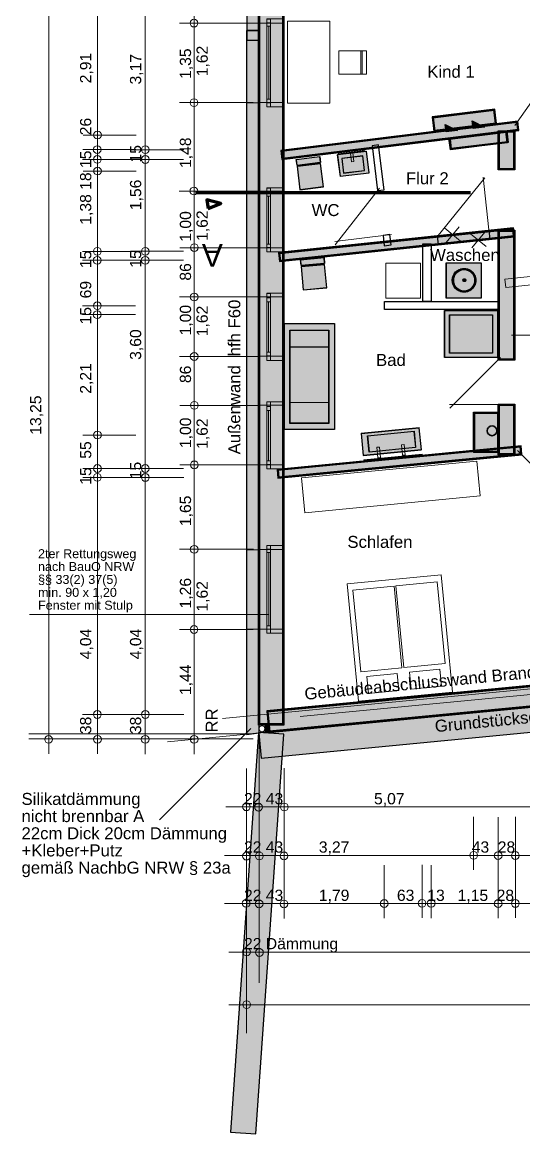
# Model space of a CAD drawing. Header units: millimetres. Extents: x 929 to 41671, y -1551 to 29737.
# Drawn here: x 929 to 9437, y -84 to 18776 of the extents above; entities that cross this region are included whole.
import ezdxf

# ---------------------------------------------------------------- set-up
doc = ezdxf.new("R2010")
doc.units = ezdxf.units.MM
doc.header["$LTSCALE"] = 50
doc.linetypes.add('PDF_564-4_176-4_70-6_176-4', pattern=[987.8, 564.4, -176.4, 70.6, -176.4])
for name, color, linetype in [('00_Wand_Bestand', 7, 'Continuous'), ('01_Daemmung_neu', 9, 'Continuous'), ('02_Grundstuecksgrenze', 8, 'Continuous'), ('03_Sanitaer', 5, 'Continuous'), ('05_Linien_stark', 7, 'Continuous'), ('06_Linien_fein', 3, 'Continuous'), ('07_Bemassung', 6, 'Continuous'), ('08_Schnittlinie', 1, 'Continuous'), ('10_Text', 7, 'Continuous')]:
    doc.layers.add(name, color=color, linetype=linetype)
doc.styles.add('PLAN', font='arial.ttf')

msp = doc.modelspace()

# ---------------------------------------------------------------- hatches: boundary and pattern name
at = {"layer": '00_Wand_Bestand'}
for points in [[(4939, 20012), (5369, 20012), (5369, 6851), (4939, 6851)], [(7883, 17170), (7914, 16919), (8976, 17050), (8945, 17301)], [(5315, 16602), (5335, 16445), (9355, 16939), (9336, 17096)], [(8121, 16915), (8105, 17043), (8314, 16939)], [(8121, 16915), (8105, 17043), (8314, 16939)], [(8578, 16972), (8562, 17100), (8771, 16996)], [(8578, 16972), (8562, 17100), (8771, 16996)], [(9150, 16927), (9174, 16733), (8192, 16612), (8168, 16807)], [(9003, 16931), (9284, 16931), (9284, 16270), (9003, 16270)], [(5277, 14866), (5292, 14717), (9281, 15136), (9265, 15285)], [(9003, 15248), (9284, 15248), (9284, 13042), (9003, 13042)], [(8244, 14397), (8226, 14397), (8226, 14408), (8227, 14419), (8229, 14430), (8231, 14441), (8234, 14452), (8237, 14462), (8241, 14472), (8245, 14482), (8250, 14492), (8255, 14501), (8261, 14510), (8267, 14518), (8274, 14527), (8281, 14534), (8288, 14542), (8296, 14549), (8304, 14556), (8313, 14562), (8322, 14568), (8331, 14573), (8341, 14578), (8351, 14582), (8361, 14586), (8371, 14589), (8382, 14592), (8392, 14594), (8403, 14596), (8415, 14596), (8426, 14597), (8437, 14596), (8448, 14596), (8459, 14594), (8470, 14592), (8481, 14589), (8491, 14586), (8501, 14582), (8511, 14578), (8521, 14573), (8530, 14568), (8539, 14562), (8547, 14556), (8556, 14549), (8564, 14542), (8571, 14534), (8578, 14527), (8585, 14518), (8591, 14510), (8597, 14501), (8602, 14492), (8607, 14482), (8611, 14472), (8615, 14462), (8618, 14452), (8621, 14441), (8623, 14430), (8625, 14419), (8626, 14408), (8626, 14397), (8626, 14385), (8625, 14374), (8623, 14363), (8621, 14352), (8618, 14342), (8615, 14332), (8611, 14321), (8607, 14312), (8602, 14302), (8597, 14293), (8591, 14284), (8585, 14275), (8578, 14267), (8571, 14259), (8564, 14252), (8556, 14245), (8547, 14238), (8539, 14232), (8530, 14226), (8521, 14221), (8511, 14216), (8501, 14211), (8491, 14208), (8481, 14204), (8470, 14202), (8459, 14200), (8448, 14198), (8437, 14197), (8426, 14197), (8415, 14197), (8403, 14198), (8392, 14200), (8382, 14202), (8371, 14204), (8361, 14208), (8351, 14211), (8341, 14216), (8331, 14221), (8322, 14226), (8313, 14232), (8304, 14238), (8296, 14245), (8288, 14252), (8281, 14259), (8274, 14267), (8267, 14275), (8261, 14284), (8255, 14293), (8250, 14302), (8245, 14312), (8241, 14321), (8237, 14332), (8234, 14342), (8231, 14352), (8229, 14363), (8227, 14374), (8226, 14385), (8226, 14397), (8244, 14397), (8244, 14386), (8245, 14376), (8246, 14365), (8248, 14355), (8251, 14345), (8254, 14335), (8258, 14326), (8262, 14317), (8267, 14308), (8272, 14299), (8278, 14291), (8284, 14283), (8290, 14275), (8297, 14268), (8304, 14261), (8312, 14255), (8320, 14249), (8328, 14243), (8337, 14238), (8346, 14233), (8355, 14229), (8364, 14225), (8374, 14222), (8384, 14219), (8394, 14217), (8405, 14216), (8415, 14215), (8426, 14214), (8437, 14215), (8447, 14216), (8458, 14217), (8468, 14219), (8478, 14222), (8487, 14225), (8497, 14229), (8506, 14233), (8515, 14238), (8524, 14243), (8532, 14249), (8540, 14255), (8548, 14261), (8555, 14268), (8562, 14275), (8568, 14283), (8574, 14291), (8580, 14299), (8585, 14308), (8590, 14317), (8594, 14326), (8598, 14335), (8601, 14345), (8603, 14355), (8606, 14365), (8607, 14376), (8608, 14386), (8608, 14397), (8608, 14408), (8607, 14418), (8606, 14428), (8603, 14439), (8601, 14449), (8598, 14458), (8594, 14468), (8590, 14477), (8585, 14486), (8580, 14494), (8574, 14503), (8568, 14511), (8562, 14518), (8555, 14526), (8548, 14533), (8540, 14539), (8532, 14545), (8524, 14551), (8515, 14556), (8506, 14561), (8497, 14565), (8487, 14568), (8478, 14572), (8468, 14574), (8458, 14576), (8447, 14578), (8437, 14579), (8426, 14579), (8415, 14579), (8405, 14578), (8394, 14576), (8384, 14574), (8374, 14572), (8364, 14568), (8355, 14565), (8346, 14561), (8337, 14556), (8328, 14551), (8320, 14545), (8312, 14539), (8304, 14533), (8297, 14526), (8290, 14518), (8284, 14511), (8278, 14503), (8272, 14494), (8267, 14486), (8262, 14477), (8258, 14468), (8254, 14458), (8251, 14449), (8248, 14439), (8246, 14428), (8245, 14418), (8244, 14408)], [(8226, 14402), (8227, 14413), (8228, 14424), (8230, 14435), (8232, 14445), (8235, 14456), (8238, 14466), (8242, 14476), (8246, 14485), (8251, 14494), (8257, 14503), (8263, 14512), (8269, 14521), (8275, 14529), (8283, 14536), (8290, 14544), (8298, 14550), (8306, 14557), (8315, 14563), (8323, 14569), (8333, 14574), (8342, 14578), (8352, 14583), (8362, 14586), (8372, 14589), (8382, 14592), (8393, 14594), (8404, 14596), (8415, 14596), (8426, 14597), (8437, 14596), (8448, 14596), (8459, 14594), (8470, 14592), (8481, 14589), (8491, 14586), (8501, 14582), (8511, 14578), (8521, 14573), (8530, 14568), (8539, 14562), (8547, 14556), (8556, 14549), (8564, 14542), (8571, 14534), (8578, 14527), (8585, 14518), (8591, 14510), (8597, 14501), (8602, 14492), (8607, 14482), (8611, 14472), (8615, 14462), (8618, 14452), (8621, 14441), (8623, 14430), (8625, 14419), (8626, 14408), (8626, 14397), (8626, 14385), (8625, 14374), (8623, 14363), (8621, 14352), (8618, 14342), (8615, 14332), (8611, 14321), (8607, 14312), (8602, 14302), (8597, 14293), (8591, 14284), (8585, 14275), (8578, 14267), (8571, 14259), (8564, 14252), (8556, 14245), (8547, 14238), (8539, 14232), (8530, 14226), (8521, 14221), (8511, 14216), (8501, 14211), (8491, 14208), (8481, 14204), (8470, 14202), (8459, 14200), (8448, 14198), (8437, 14197), (8426, 14197), (8415, 14197), (8403, 14198), (8392, 14200), (8382, 14202), (8371, 14204), (8361, 14208), (8351, 14211), (8341, 14216), (8331, 14221), (8322, 14226), (8313, 14232), (8304, 14238), (8296, 14245), (8288, 14252), (8281, 14259), (8274, 14267), (8267, 14275), (8261, 14284), (8255, 14293), (8250, 14302), (8245, 14312), (8241, 14321), (8237, 14332), (8234, 14342), (8231, 14352), (8229, 14363), (8227, 14374), (8226, 14385), (8226, 14397), (8226, 14399)], [(8233, 14390), (8237, 14390), (8237, 14379), (8239, 14368), (8241, 14357), (8243, 14346), (8247, 14336), (8250, 14326), (8255, 14316), (8259, 14307), (8265, 14297), (8271, 14289), (8277, 14280), (8284, 14272), (8291, 14264), (8298, 14257), (8306, 14250), (8315, 14244), (8323, 14238), (8332, 14232), (8342, 14227), (8351, 14223), (8361, 14219), (8371, 14215), (8382, 14213), (8393, 14210), (8404, 14209), (8415, 14208), (8426, 14207), (8437, 14208), (8448, 14209), (8459, 14210), (8469, 14212), (8480, 14215), (8490, 14218), (8500, 14222), (8509, 14227), (8518, 14232), (8527, 14237), (8536, 14243), (8544, 14249), (8552, 14256), (8560, 14263), (8567, 14270), (8574, 14278), (8580, 14287), (8586, 14295), (8591, 14304), (8596, 14314), (8600, 14323), (8604, 14333), (8608, 14343), (8610, 14353), (8612, 14364), (8614, 14375), (8615, 14386), (8615, 14397), (8615, 14408), (8614, 14419), (8612, 14430), (8610, 14440), (8608, 14451), (8604, 14461), (8600, 14470), (8596, 14480), (8591, 14489), (8586, 14498), (8580, 14507), (8574, 14515), (8567, 14523), (8560, 14531), (8552, 14538), (8544, 14545), (8536, 14551), (8527, 14557), (8518, 14562), (8509, 14567), (8500, 14571), (8490, 14575), (8480, 14578), (8469, 14581), (8459, 14583), (8448, 14585), (8437, 14586), (8426, 14586), (8415, 14586), (8404, 14585), (8393, 14583), (8382, 14581), (8371, 14578), (8361, 14575), (8351, 14571), (8342, 14566), (8332, 14561), (8323, 14556), (8315, 14550), (8306, 14543), (8298, 14537), (8291, 14529), (8284, 14522), (8277, 14513), (8271, 14505), (8265, 14496), (8259, 14487), (8255, 14477), (8250, 14468), (8247, 14458), (8243, 14447), (8241, 14437), (8239, 14426), (8237, 14415), (8237, 14404), (8233, 14404), (8234, 14415), (8235, 14426), (8237, 14436), (8240, 14447), (8243, 14457), (8246, 14467), (8250, 14476), (8255, 14486), (8260, 14495), (8265, 14504), (8271, 14512), (8278, 14520), (8285, 14528), (8292, 14536), (8299, 14543), (8307, 14549), (8316, 14555), (8324, 14561), (8333, 14566), (8343, 14571), (8352, 14575), (8362, 14579), (8372, 14582), (8383, 14585), (8393, 14587), (8404, 14589), (8415, 14589), (8426, 14590), (8437, 14589), (8448, 14589), (8458, 14587), (8469, 14585), (8479, 14582), (8489, 14579), (8499, 14576), (8508, 14571), (8517, 14567), (8526, 14562), (8535, 14556), (8543, 14550), (8551, 14544), (8559, 14537), (8566, 14530), (8573, 14522), (8579, 14514), (8585, 14506), (8591, 14497), (8596, 14488), (8601, 14479), (8605, 14470), (8608, 14460), (8612, 14450), (8614, 14440), (8616, 14429), (8618, 14419), (8619, 14408), (8619, 14397), (8619, 14386), (8618, 14375), (8616, 14364), (8614, 14354), (8612, 14344), (8608, 14334), (8605, 14324), (8601, 14315), (8596, 14305), (8591, 14296), (8585, 14288), (8579, 14280), (8573, 14272), (8566, 14264), (8559, 14257), (8551, 14250), (8543, 14243), (8535, 14237), (8526, 14232), (8517, 14227), (8508, 14222), (8499, 14218), (8489, 14214), (8479, 14211), (8469, 14209), (8458, 14207), (8448, 14205), (8437, 14204), (8426, 14204), (8415, 14204), (8404, 14205), (8393, 14207), (8383, 14209), (8372, 14211), (8362, 14215), (8352, 14218), (8343, 14223), (8333, 14227), (8324, 14233), (8316, 14238), (8307, 14244), (8299, 14251), (8292, 14258), (8285, 14265), (8278, 14273), (8271, 14281), (8265, 14290), (8260, 14299), (8255, 14308), (8250, 14317), (8246, 14327), (8243, 14337), (8240, 14347), (8237, 14357), (8235, 14368), (8234, 14379)], [(8244, 14392), (8244, 14394), (8244, 14397), (8244, 14408), (8245, 14418), (8246, 14428), (8248, 14439), (8251, 14449), (8254, 14458), (8258, 14468), (8262, 14477), (8267, 14486), (8272, 14494), (8278, 14503), (8284, 14511), (8290, 14518), (8297, 14526), (8304, 14533), (8312, 14539), (8320, 14545), (8328, 14551), (8337, 14556), (8346, 14561), (8355, 14565), (8364, 14568), (8374, 14572), (8384, 14574), (8394, 14576), (8405, 14578), (8415, 14579), (8426, 14579), (8437, 14579), (8447, 14578), (8458, 14576), (8468, 14574), (8478, 14572), (8487, 14568), (8497, 14565), (8506, 14561), (8515, 14556), (8524, 14551), (8532, 14545), (8540, 14539), (8548, 14533), (8555, 14526), (8562, 14518), (8568, 14511), (8574, 14503), (8580, 14494), (8585, 14486), (8590, 14477), (8594, 14468), (8598, 14458), (8601, 14449), (8603, 14439), (8606, 14428), (8607, 14418), (8608, 14408), (8608, 14397), (8608, 14386), (8607, 14376), (8606, 14365), (8603, 14355), (8601, 14345), (8598, 14335), (8594, 14326), (8590, 14317), (8585, 14308), (8580, 14299), (8574, 14291), (8568, 14283), (8562, 14275), (8555, 14268), (8548, 14261), (8540, 14255), (8532, 14249), (8524, 14243), (8515, 14238), (8506, 14233), (8497, 14229), (8487, 14225), (8478, 14222), (8468, 14219), (8458, 14217), (8447, 14216), (8437, 14215), (8426, 14214), (8415, 14215), (8404, 14216), (8394, 14217), (8383, 14219), (8373, 14222), (8363, 14226), (8354, 14229), (8344, 14234), (8335, 14239), (8326, 14244), (8318, 14250), (8310, 14256), (8302, 14263), (8295, 14270), (8288, 14278), (8282, 14285), (8276, 14294), (8270, 14302), (8265, 14311), (8260, 14320), (8256, 14330), (8253, 14340), (8250, 14350), (8247, 14360), (8245, 14371), (8244, 14381)], [(9003, 12294), (9284, 12294), (9284, 11435), (9003, 11435)], [(8584, 12160), (9016, 12160), (9016, 11476), (8584, 11476)], [(9407, 11437), (9392, 11588), (5253, 11189), (5267, 11039)], [(5076, 7091), (5111, 6727), (15848, 7760), (15813, 8125)], [(5058, 6879), (5112, 6879), (5112, 6730), (5058, 6730)]]:
    msp.add_hatch(color=7, dxfattribs=at).paths.add_polyline_path(points)
at = {"layer": '01_Daemmung_neu'}
for points in [[(4949, 18469), (4949, 20129), (4740, 20105), (4740, 18469)], [(4735, 18633), (4735, 6693), (4949, 6716), (4949, 18633)]]:
    msp.add_hatch(color=7, dxfattribs=at).paths.add_polyline_path(points)
at = {"layer": '02_Grundstuecksgrenze'}
for points in [[(14033, 7592), (4944, 6716), (4985, 6289), (14074, 7164)], [(4938, 6726), (4464, -54), (4893, -84), (5367, 6696)]]:
    msp.add_hatch(color=7, dxfattribs=at).paths.add_polyline_path(points)
at = {"layer": '03_Sanitaer', "transparency": 33554569}
for points in [[(5578, 16447), (5975, 16495), (5988, 16395), (5591, 16347)], [(6813, 16222), (6769, 16584), (6278, 16524), (6322, 16162)], [(6813, 16222), (6769, 16584), (6278, 16524), (6322, 16162)], [(6738, 16259), (6707, 16510), (6350, 16466), (6381, 16215)], [(6738, 16259), (6707, 16510), (6350, 16466), (6381, 16215)], [(5641, 15934), (6038, 15983), (5989, 16380), (5592, 16331)], [(5650, 14747), (6049, 14782), (6058, 14681), (5659, 14646)], [(5695, 14233), (6094, 14268), (6059, 14666), (5660, 14631)], [(8178, 13812), (8909, 13812), (8909, 13162), (8178, 13162)], [(6721, 11426), (6685, 11799), (7658, 11893), (7694, 11520)], [(6814, 11483), (6788, 11760), (7576, 11835), (7603, 11559)]]:
    msp.add_hatch(color=7, dxfattribs=at).paths.add_polyline_path(points)
at = {"layer": '03_Sanitaer', "transparency": 33554559}
for points in [[(8120, 14691), (8715, 14691), (8715, 14091), (8120, 14091)], [(8094, 13887), (8994, 13887), (8994, 13087), (8094, 13087)], [(5375, 13662), (6228, 13662), (6228, 11864), (5375, 11864)], [(5470, 13551), (6128, 13551), (6128, 11970), (5470, 11970)]]:
    msp.add_hatch(color=7, dxfattribs=at).paths.add_polyline_path(points)
at = {"layer": '03_Sanitaer', "transparency": 33554572}
msp.add_hatch(color=7, dxfattribs=at).paths.add_polyline_path([(5470, 13268), (6128, 13268), (6128, 11971), (5470, 11971)])
at = {"layer": '07_Bemassung'}
for points in [[(8429, 14423), (8433, 14422), (8437, 14421), (8440, 14420), (8443, 14418), (8446, 14416), (8448, 14413), (8450, 14410), (8452, 14406), (8453, 14402), (8453, 14399), (8453, 14395), (8452, 14391), (8450, 14388), (8448, 14384), (8446, 14382), (8443, 14379), (8440, 14377), (8437, 14376), (8433, 14375), (8429, 14375), (8425, 14375), (8421, 14376), (8418, 14377), (8415, 14379), (8412, 14382), (8410, 14384), (8408, 14388), (8406, 14391), (8405, 14395), (8405, 14399), (8405, 14402), (8406, 14406), (8408, 14410), (8410, 14413), (8412, 14416), (8415, 14418), (8418, 14420), (8421, 14421), (8425, 14422)], [(8405, 14403), (8406, 14407), (8408, 14410), (8410, 14413), (8412, 14416), (8415, 14418), (8418, 14420), (8422, 14421), (8425, 14422), (8429, 14423), (8433, 14422), (8437, 14421), (8440, 14420), (8443, 14418), (8446, 14416), (8448, 14413), (8450, 14410), (8452, 14406), (8453, 14402), (8453, 14399), (8453, 14395), (8452, 14391), (8450, 14388), (8448, 14384), (8446, 14382), (8443, 14379), (8440, 14377), (8437, 14376), (8433, 14375), (8429, 14375), (8424, 14375), (8419, 14377), (8415, 14379), (8413, 14389), (8430, 14392), (8432, 14393), (8433, 14394), (8434, 14395), (8435, 14397), (8435, 14399), (8435, 14400), (8435, 14402), (8434, 14403), (8432, 14404), (8431, 14405), (8429, 14405), (8429, 14405), (8427, 14405), (8426, 14404), (8411, 14395)]]:
    msp.add_hatch(color=7, dxfattribs=at).paths.add_polyline_path(points)

# ---------------------------------------------------------------- linework, layer by layer
at = {"layer": '00_Wand_Bestand'}
for points in [[(4939, 20012), (5369, 20012), (5369, 6851), (4939, 6851)], [(7883, 17170), (7914, 16919), (8976, 17050), (8945, 17301)], [(5315, 16602), (5335, 16445), (9355, 16939), (9336, 17096)], [(8121, 16915), (8105, 17043), (8314, 16939)], [(8121, 16915), (8105, 17043), (8314, 16939)], [(8578, 16972), (8562, 17100), (8771, 16996)], [(8578, 16972), (8562, 17100), (8771, 16996)], [(9150, 16927), (9174, 16733), (8192, 16612), (8168, 16807)], [(9003, 16931), (9284, 16931), (9284, 16270), (9003, 16270)], [(5277, 14866), (5292, 14717), (9281, 15136), (9265, 15285)], [(9003, 15248), (9284, 15248), (9284, 13042), (9003, 13042)], [(8244, 14397), (8226, 14397), (8226, 14408), (8227, 14419), (8229, 14430), (8231, 14441), (8234, 14452), (8237, 14462), (8241, 14472), (8245, 14482), (8250, 14492), (8255, 14501), (8261, 14510), (8267, 14518), (8274, 14527), (8281, 14534), (8288, 14542), (8296, 14549), (8304, 14556), (8313, 14562), (8322, 14568), (8331, 14573), (8341, 14578), (8351, 14582), (8361, 14586), (8371, 14589), (8382, 14592), (8392, 14594), (8403, 14596), (8415, 14596), (8426, 14597), (8437, 14596), (8448, 14596), (8459, 14594), (8470, 14592), (8481, 14589), (8491, 14586), (8501, 14582), (8511, 14578), (8521, 14573), (8530, 14568), (8539, 14562), (8547, 14556), (8556, 14549), (8564, 14542), (8571, 14534), (8578, 14527), (8585, 14518), (8591, 14510), (8597, 14501), (8602, 14492), (8607, 14482), (8611, 14472), (8615, 14462), (8618, 14452), (8621, 14441), (8623, 14430), (8625, 14419), (8626, 14408), (8626, 14397), (8626, 14385), (8625, 14374), (8623, 14363), (8621, 14352), (8618, 14342), (8615, 14332), (8611, 14321), (8607, 14312), (8602, 14302), (8597, 14293), (8591, 14284), (8585, 14275), (8578, 14267), (8571, 14259), (8564, 14252), (8556, 14245), (8547, 14238), (8539, 14232), (8530, 14226), (8521, 14221), (8511, 14216), (8501, 14211), (8491, 14208), (8481, 14204), (8470, 14202), (8459, 14200), (8448, 14198), (8437, 14197), (8426, 14197), (8415, 14197), (8403, 14198), (8392, 14200), (8382, 14202), (8371, 14204), (8361, 14208), (8351, 14211), (8341, 14216), (8331, 14221), (8322, 14226), (8313, 14232), (8304, 14238), (8296, 14245), (8288, 14252), (8281, 14259), (8274, 14267), (8267, 14275), (8261, 14284), (8255, 14293), (8250, 14302), (8245, 14312), (8241, 14321), (8237, 14332), (8234, 14342), (8231, 14352), (8229, 14363), (8227, 14374), (8226, 14385), (8226, 14397), (8244, 14397), (8244, 14386), (8245, 14376), (8246, 14365), (8248, 14355), (8251, 14345), (8254, 14335), (8258, 14326), (8262, 14317), (8267, 14308), (8272, 14299), (8278, 14291), (8284, 14283), (8290, 14275), (8297, 14268), (8304, 14261), (8312, 14255), (8320, 14249), (8328, 14243), (8337, 14238), (8346, 14233), (8355, 14229), (8364, 14225), (8374, 14222), (8384, 14219), (8394, 14217), (8405, 14216), (8415, 14215), (8426, 14214), (8437, 14215), (8447, 14216), (8458, 14217), (8468, 14219), (8478, 14222), (8487, 14225), (8497, 14229), (8506, 14233), (8515, 14238), (8524, 14243), (8532, 14249), (8540, 14255), (8548, 14261), (8555, 14268), (8562, 14275), (8568, 14283), (8574, 14291), (8580, 14299), (8585, 14308), (8590, 14317), (8594, 14326), (8598, 14335), (8601, 14345), (8603, 14355), (8606, 14365), (8607, 14376), (8608, 14386), (8608, 14397), (8608, 14408), (8607, 14418), (8606, 14428), (8603, 14439), (8601, 14449), (8598, 14458), (8594, 14468), (8590, 14477), (8585, 14486), (8580, 14494), (8574, 14503), (8568, 14511), (8562, 14518), (8555, 14526), (8548, 14533), (8540, 14539), (8532, 14545), (8524, 14551), (8515, 14556), (8506, 14561), (8497, 14565), (8487, 14568), (8478, 14572), (8468, 14574), (8458, 14576), (8447, 14578), (8437, 14579), (8426, 14579), (8415, 14579), (8405, 14578), (8394, 14576), (8384, 14574), (8374, 14572), (8364, 14568), (8355, 14565), (8346, 14561), (8337, 14556), (8328, 14551), (8320, 14545), (8312, 14539), (8304, 14533), (8297, 14526), (8290, 14518), (8284, 14511), (8278, 14503), (8272, 14494), (8267, 14486), (8262, 14477), (8258, 14468), (8254, 14458), (8251, 14449), (8248, 14439), (8246, 14428), (8245, 14418), (8244, 14408)], [(9003, 12294), (9284, 12294), (9284, 11435), (9003, 11435)], [(8584, 12160), (9016, 12160), (9016, 11476), (8584, 11476)], [(9407, 11437), (9392, 11588), (5253, 11189), (5267, 11039)], [(5076, 7091), (5111, 6727), (15848, 7760), (15813, 8125)], [(5058, 6879), (5112, 6879), (5112, 6730), (5058, 6730)]]:
    msp.add_lwpolyline(points, close=True, dxfattribs=at)
for centre, radius in [((8423, 14397), 200), ((8427, 14397), 191), ((8424, 14397), 182)]:
    msp.add_circle(centre, radius, dxfattribs=at)
at = {"layer": '01_Daemmung_neu'}
for points in [[(4949, 18469), (4949, 20129), (4740, 20105), (4740, 18469)], [(4735, 18633), (4735, 6693), (4949, 6716), (4949, 18633)]]:
    msp.add_lwpolyline(points, close=True, dxfattribs=at)
at = {"layer": '02_Grundstuecksgrenze'}
for points in [[(14033, 7592), (4944, 6716), (4985, 6289), (14074, 7164)], [(4938, 6726), (4464, -54), (4893, -84), (5367, 6696)]]:
    msp.add_lwpolyline(points, close=True, dxfattribs=at)
at = {"layer": '03_Sanitaer'}
for points in [[(5578, 16447), (5975, 16495), (5988, 16395), (5591, 16347)], [(6813, 16222), (6769, 16584), (6278, 16524), (6322, 16162)], [(6813, 16222), (6769, 16584), (6278, 16524), (6322, 16162)], [(6738, 16259), (6707, 16510), (6350, 16466), (6381, 16215)], [(6738, 16259), (6707, 16510), (6350, 16466), (6381, 16215)], [(5641, 15934), (6038, 15983), (5989, 16380), (5592, 16331)], [(5650, 14747), (6049, 14782), (6058, 14681), (5659, 14646)], [(5695, 14233), (6094, 14268), (6059, 14666), (5660, 14631)], [(8120, 14691), (8715, 14691), (8715, 14091), (8120, 14091)], [(8094, 13887), (8994, 13887), (8994, 13087), (8094, 13087)], [(8178, 13812), (8909, 13812), (8909, 13162), (8178, 13162)], [(5375, 13662), (6228, 13662), (6228, 11864), (5375, 11864)], [(5470, 13551), (6128, 13551), (6128, 11970), (5470, 11970)], [(5470, 13268), (6128, 13268), (6128, 11971), (5470, 11971)], [(6721, 11426), (6685, 11799), (7658, 11893), (7694, 11520)], [(6814, 11483), (6788, 11760), (7576, 11835), (7603, 11559)]]:
    msp.add_lwpolyline(points, close=True, dxfattribs=at)
at = {"layer": '05_Linien_stark', "lineweight": 15}
for p, q in [((3595, 18761), (4849, 18761)), ((3595, 17411), (4849, 17411)), ((1962, 16861), (2861, 16861)), ((1957, 16614), (2856, 16614)), ((2771, 16613), (3671, 16613)), ((1953, 16448), (2852, 16448)), ((2767, 16448), (3667, 16448)), ((1963, 16249), (2862, 16249)), ((3593, 15911), (4847, 15911)), ((3602, 14948), (4857, 14948)), ((1953, 14737), (2852, 14737)), ((1954, 14888), (2853, 14888)), ((2766, 14737), (3666, 14737)), ((2767, 14889), (3667, 14889)), ((1953, 13965), (2853, 13965)), ((3597, 14115), (4852, 14115)), ((1952, 13814), (2852, 13814)), ((9229, 13467), (11861, 13467)), ((3597, 13105), (4851, 13105)), ((3600, 12275), (4854, 12275)), ((1955, 11772), (2855, 11772)), ((1955, 11204), (2855, 11204)), ((2766, 11203), (3666, 11203)), ((3600, 11265), (4854, 11265)), ((1958, 11053), (2858, 11053)), ((1958, 11053), (2858, 11053)), ((2770, 11052), (3669, 11052)), ((3597, 9833), (4852, 9833)), ((1052, 8729), (5107, 8729)), ((3595, 8472), (4849, 8472)), ((4324, 6961), (16272, 8111)), ((5643, 6994), (16118, 8002)), ((3396, 6566), (16303, 7809)), ((1953, 7030), (2853, 7030)), ((2768, 7031), (3668, 7031)), ((3258, 5240), (4809, 6791)), ((1042, 6703), (4844, 6703)), ((4733, 5215), (4733, 6114)), ((4733, 5215), (4733, 6114)), ((5370, 5219), (5370, 6118)), ((5370, 5219), (5370, 6118)), ((5371, 4382), (5371, 5282)), ((8585, 4394), (8585, 5293)), ((8585, 4394), (8585, 5293)), ((9002, 4390), (9002, 5289)), ((9002, 4390), (9002, 5289)), ((9294, 4392), (9294, 5291)), ((9294, 4392), (9294, 5291)), ((5370, 3567), (5370, 4467)), ((7070, 3576), (7070, 4475)), ((7712, 3581), (7712, 4481)), ((7865, 3576), (7865, 4475)), ((9003, 3576), (9003, 4476)), ((9003, 3576), (9003, 4476)), ((9294, 3578), (9294, 4477)), ((9294, 3578), (9294, 4477))]:
    msp.add_line(p, q, dxfattribs=at)
at = {"layer": '05_Linien_stark', "lineweight": 18}
for points in [[(4945, 18474), (4945, 20124), (4744, 20101), (4744, 18474)], [(4740, 18760), (4945, 18760), (4945, 17410), (4740, 17410)], [(4740, 18628), (4740, 6698), (4944, 6720), (4944, 18628)], [(5583, 16443), (5971, 16491), (5983, 16399), (5594, 16351)], [(6769, 16588), (6274, 16527), (6320, 16158), (6815, 16219)], [(6769, 16588), (6274, 16527), (6320, 16158), (6815, 16219)], [(6708, 16505), (6348, 16461), (6377, 16218), (6738, 16262)], [(6708, 16505), (6348, 16461), (6377, 16218), (6738, 16262)], [(5645, 15939), (6033, 15987), (5986, 16375), (5597, 16328)], [(4740, 15908), (4945, 15908), (4945, 14946), (4740, 14946)], [(4740, 15908), (4945, 15908), (4945, 14946), (4740, 14946)], [(5655, 14743), (6045, 14777), (6053, 14685), (5663, 14651)], [(5699, 14238), (6089, 14272), (6055, 14661), (5665, 14627)], [(4740, 14116), (4945, 14116), (4945, 13106), (4740, 13106)], [(4740, 14116), (4945, 14116), (4945, 13106), (4740, 13106)], [(4740, 12275), (4945, 12275), (4945, 11265), (4740, 11265)], [(4740, 12275), (4945, 12275), (4945, 11265), (4740, 11265)], [(6680, 11803), (6717, 11420), (7699, 11515), (7663, 11898)], [(6818, 11488), (6793, 11756), (7572, 11831), (7598, 11563)], [(6962, 11385), (7008, 11390), (6991, 11568), (6945, 11563)], [(7380, 11428), (7426, 11432), (7409, 11610), (7363, 11606)], [(4741, 9826), (4946, 9826), (4946, 8475), (4741, 8475)]]:
    msp.add_lwpolyline(points, close=True, dxfattribs=at)
at = {"layer": '05_Linien_stark', "lineweight": 50}
for points in [[(4951, 20000), (5358, 20000), (5358, 6863), (4951, 6863)], [(7896, 17160), (7924, 16932), (8963, 17060), (8935, 17288)], [(5328, 16593), (5345, 16458), (9342, 16949), (9326, 17083)], [(9140, 16914), (9161, 16743), (8202, 16625), (8181, 16797)], [(9014, 16920), (9273, 16920), (9273, 16282), (9014, 16282)], [(5289, 14856), (5303, 14730), (9268, 15146), (9255, 15273)], [(9014, 15237), (9273, 15237), (9273, 13053), (9014, 13053)], [(9014, 12283), (9273, 12283), (9273, 11447), (9014, 11447)], [(8595, 12148), (9004, 12148), (9004, 11488), (8595, 11488)], [(9394, 11447), (9382, 11575), (5265, 11179), (5277, 11051)], [(5088, 7081), (5121, 6739), (15836, 7771), (15803, 8112)]]:
    msp.add_lwpolyline(points, close=True, dxfattribs=at)
at = {"layer": '05_Linien_stark', "lineweight": 20}
for points in [[(4945, 18762), (5364, 18762), (5364, 17411), (4945, 17411)], [(5079, 18831), (5364, 18831), (5364, 17342), (5079, 17342)], [(5079, 18830), (5139, 18830), (5139, 17343), (5079, 17343)], [(5079, 18768), (5139, 18768), (5139, 17409), (5079, 17409)], [(5079, 18710), (5139, 18710), (5139, 17468), (5079, 17468)], [(4945, 15909), (5365, 15909), (5365, 14949), (4945, 14949)], [(5079, 15965), (5365, 15965), (5365, 14880), (5079, 14880)], [(5079, 15963), (5139, 15963), (5139, 14881), (5079, 14881)], [(5079, 15891), (5139, 15891), (5139, 14953), (5079, 14953)], [(5079, 15825), (5139, 15825), (5139, 15012), (5079, 15012)], [(5079, 14176), (5365, 14176), (5365, 13037), (5079, 13037)], [(5079, 14174), (5139, 14174), (5139, 13038), (5079, 13038)], [(4945, 14118), (5365, 14118), (5365, 13109), (4945, 13109)], [(5079, 14099), (5139, 14099), (5139, 13113), (5079, 13113)], [(5079, 14029), (5139, 14029), (5139, 13175), (5079, 13175)], [(4946, 12277), (5365, 12277), (5365, 11268), (4946, 11268)], [(5079, 12335), (5365, 12335), (5365, 11196), (5079, 11196)], [(5079, 12333), (5139, 12333), (5139, 11197), (5079, 11197)], [(5079, 12258), (5139, 12258), (5139, 11272), (5079, 11272)], [(5079, 12189), (5139, 12189), (5139, 11335), (5079, 11335)], [(4945, 9827), (5365, 9827), (5365, 8477), (4945, 8477)], [(5080, 9897), (5365, 9897), (5365, 8407), (5080, 8407)], [(5080, 9896), (5139, 9896), (5139, 8408), (5080, 8408)], [(5080, 9834), (5139, 9834), (5139, 8475), (5080, 8475)], [(5080, 9776), (5139, 9776), (5139, 8534), (5080, 8534)]]:
    msp.add_lwpolyline(points, close=True, dxfattribs=at)
at = {"layer": '05_Linien_stark', "lineweight": 25}
for points in [[(6975, 16694), (6863, 16680), (6956, 15920), (7069, 15934)], [(7165, 15172), (7050, 15158), (7071, 14983), (7186, 14998)], [(8845, 15236), (8859, 15099), (7989, 15007), (7975, 15144)], [(7726, 15018), (7864, 15018), (7864, 14039), (7726, 14039)], [(7074, 14040), (9009, 14040), (9009, 13902), (7074, 13902)]]:
    msp.add_lwpolyline(points, close=True, dxfattribs=at)
at = {"layer": '05_Linien_stark', "lineweight": 211}
msp.add_lwpolyline([(4081, 15614), (4296, 15699), (4060, 15764)], close=True, dxfattribs=at)
at = {"layer": '05_Linien_stark', "lineweight": 15}
for points in [[(9131, 14272), (9115, 14416), (13063, 14831), (13078, 14687)], [(7096, 14689), (7684, 14689), (7684, 14096), (7096, 14096)], [(8124, 14688), (8712, 14688), (8712, 14095), (8124, 14095)], [(8097, 13883), (8990, 13883), (8990, 13090), (8097, 13090)], [(8097, 13883), (8990, 13883), (8990, 13090), (8097, 13090)], [(8182, 13808), (8906, 13808), (8906, 13165), (8182, 13165)], [(8182, 13808), (8906, 13808), (8906, 13165), (8182, 13165)], [(5379, 13658), (6224, 13658), (6224, 11868), (5379, 11868)], [(5379, 13658), (6224, 13658), (6224, 11868), (5379, 11868)], [(5473, 13548), (6125, 13548), (6125, 11973), (5473, 11973)], [(5473, 13548), (6125, 13548), (6125, 12321), (5473, 12321)], [(5473, 13548), (6125, 13548), (6125, 11973), (5473, 11973)], [(5473, 13264), (6125, 13264), (6125, 11974), (5473, 11974)], [(8641, 11330), (5666, 11043), (5723, 10454), (8698, 10741)]]:
    msp.add_lwpolyline(points, close=True, dxfattribs=at)
at = {"layer": '05_Linien_stark', "lineweight": 35}
msp.add_circle((8899, 11843), 82.8, dxfattribs=at)
at = {"layer": '06_Linien_fein', "lineweight": 9}
for p, q in [((5110, 17470), (5110, 18706)), ((9285, 17025), (10126, 18226)), ((7963, 15130), (8778, 16136)), ((8749, 16147), (8860, 15095)), ((6236, 14998), (6989, 15962)), ((5109, 15008), (5109, 15819)), ((7193, 15175), (6232, 15057)), ((5109, 13171), (5109, 14023)), ((8185, 12230), (9040, 13086)), ((9031, 12287), (8177, 12287)), ((5109, 11330), (5109, 12182)), ((9328, 11511), (10307, 10532)), ((5110, 8536), (5110, 9771))]:
    msp.add_line(p, q, dxfattribs=at)
at = {"layer": '06_Linien_fein', "lineweight": 5}
for p, q in [((8366, 15063), (8098, 15280)), ((8366, 15063), (8098, 15280)), ((8366, 15063), (8098, 15280)), ((8123, 15038), (8341, 15306)), ((8123, 15038), (8341, 15306)), ((8123, 15038), (8341, 15306)), ((8801, 14970), (8532, 15188)), ((8801, 14970), (8532, 15188)), ((8801, 14970), (8532, 15188)), ((8558, 14945), (8775, 15213)), ((8558, 14945), (8775, 15213)), ((8558, 14945), (8775, 15213))]:
    msp.add_line(p, q, dxfattribs=at)
at = {"layer": '06_Linien_fein', "lineweight": 9}
for points in [[(5429, 18792), (6145, 18792), (6145, 17401), (5429, 17401)], [(6301, 18289), (6695, 18289), (6695, 17895), (6301, 17895)], [(6675, 18289), (6767, 18289), (6767, 17895), (6675, 17895)], [(6745, 16586), (6743, 16599), (6288, 16543), (6290, 16530)], [(6727, 11340), (6725, 11353), (7715, 11448), (7716, 11436)], [(8036, 9401), (6443, 9248), (6635, 7257), (8228, 7410)], [(7969, 9279), (7266, 9211), (7400, 7826), (8102, 7894)], [(7237, 9208), (6540, 9141), (6673, 7756), (7371, 7823)], [(8012, 7799), (7497, 7750), (7525, 7460), (8040, 7510)], [(7289, 7725), (6777, 7676), (6805, 7386), (7317, 7436)]]:
    msp.add_lwpolyline(points, close=True, dxfattribs=at)
at = {"layer": '07_Bemassung', "lineweight": 15}
for p, q in [((4946, 2478), (4946, 28604)), ((3017, 6358), (3017, 20735)), ((1379, 6362), (1379, 20408)), ((2204, 6364), (2204, 20413)), ((3845, 6359), (3845, 20408)), ((1043, 6617), (4845, 6617)), ((4384, 5464), (30386, 5464)), ((4733, 4378), (4733, 5278)), ((4363, 4635), (30336, 4635)), ((4733, 1625), (4733, 4463)), ((4360, 3823), (30087, 3823)), ((4436, 2998), (30888, 2998)), ((4436, 2105), (30888, 2105))]:
    msp.add_line(p, q, dxfattribs=at)
at = {"layer": '07_Bemassung', "lineweight": 18}
msp.add_lwpolyline([(6537, 16559), (6495, 16554), (6514, 16405), (6555, 16411)], close=True, dxfattribs=at)
msp.add_lwpolyline([(6537, 16559), (6495, 16554), (6514, 16405), (6555, 16411)], close=True, dxfattribs=at)
at = {"layer": '07_Bemassung'}
msp.add_lwpolyline([(8405, 14403), (8406, 14407), (8408, 14410), (8410, 14413), (8412, 14416), (8415, 14418), (8418, 14420), (8422, 14421), (8425, 14422), (8429, 14423), (8433, 14422), (8437, 14421), (8440, 14420), (8443, 14418), (8446, 14416), (8448, 14413), (8450, 14410), (8452, 14406), (8453, 14402), (8453, 14399), (8453, 14395), (8452, 14391), (8450, 14388), (8448, 14384), (8446, 14382), (8443, 14379), (8440, 14377), (8437, 14376), (8433, 14375), (8429, 14375), (8424, 14375), (8419, 14377), (8415, 14379), (8413, 14389), (8430, 14392), (8432, 14393), (8433, 14394), (8434, 14395), (8435, 14397), (8435, 14399), (8435, 14400), (8435, 14402), (8434, 14403), (8432, 14404), (8431, 14405), (8429, 14405), (8429, 14405), (8427, 14405), (8426, 14404), (8411, 14395)], close=True, dxfattribs=at)
at = {"layer": '07_Bemassung', "lineweight": 50}
msp.add_lwpolyline([(5069, 6867), (5101, 6867), (5101, 6741), (5069, 6741)], close=True, dxfattribs=at)
at = {"layer": '07_Bemassung', "lineweight": 18}
for centre, radius in [((3843, 18761), 65.8), ((3844, 17410), 65.8), ((2206, 16862), 65.8), ((2201, 16615), 65.8), ((3016, 16614), 65.8), ((2203, 16448), 65.8), ((3017, 16447), 65.8), ((2207, 16250), 65.8), ((3841, 15911), 65.8), ((2203, 14888), 65.8), ((3016, 14888), 65.8), ((3849, 14952), 65.8), ((2201, 14737), 65.8), ((3015, 14737), 65.8), ((3846, 14114), 65.8), ((2202, 13965), 65.8), ((2201, 13814), 65.8), ((3846, 13104), 65.8), ((3848, 12275), 65.8), ((2205, 11771), 65.8), ((3848, 11265), 65.8), ((2205, 11203), 65.8), ((3016, 11203), 65.8), ((2204, 11053), 65.8), ((3018, 11052), 65.8), ((3846, 9832), 65.8), ((3844, 8472), 65.3), ((2202, 7030), 65.8), ((3017, 7030), 65.8), ((1376, 6607), 65.8), ((2206, 6608), 65.8), ((3015, 6608), 65.8), ((3845, 6608), 65.8), ((4732, 5464), 65.8), ((4938, 5458), 65.8), ((5376, 5460), 65.8), ((4732, 4627), 65.8), ((4951, 4628), 65.8), ((5370, 4631), 65.8), ((8586, 4639), 65.8), ((9002, 4636), 65.8), ((9294, 4637), 65.8), ((4727, 3827), 65.8), ((4948, 3818), 65.8), ((5370, 3816), 65.8), ((7070, 3822), 65.8), ((7712, 3827), 65.8), ((7866, 3826), 65.8), ((9003, 3822), 65.8), ((9294, 3824), 65.8), ((4734, 3001), 65.8), ((4953, 2992), 65.8), ((4736, 2107), 65.8)]:
    msp.add_circle(centre, radius, dxfattribs=at)
at = {"layer": '07_Bemassung'}
msp.add_circle((8429, 14399), 24, dxfattribs=at)
at = {"layer": '07_Bemassung', "lineweight": 9}
msp.add_circle((4995, 6788), 50.6, dxfattribs=at)
at = {"layer": '08_Schnittlinie', "linetype": 'PDF_564-4_176-4_70-6_176-4', "lineweight": 70}
msp.add_line((3870, 15887), (8536, 15887), dxfattribs=at)

# ---------------------------------------------------------------- texts
at = {"layer": '07_Bemassung', "style": 'PLAN'}
for s, p in [('1,35', (3793, 17813)), ('1,62', (4076, 17859)), ('2,91', (2100, 17739)), ('3,17', (2947, 17719)), ('26', (2100, 16857)), ('1,48', (3793, 16302)), ('15', (2947, 16396)), ('1,56', (2947, 15587)), ('1,00', (3793, 15052)), ('1,62', (4076, 15065)), ('15', (2100, 14605)), ('15', (2947, 14611)), ('86', (3793, 14391)), ('69', (2100, 14090)), ('1,00', (3793, 13462)), ('15', (2100, 13648)), ('1,62', (4076, 13448)), ('3,60', (2947, 13047)), ('2,21', (2100, 12472)), ('86', (3793, 12653)), ('13,25', (1253, 11777)), ('1,00', (3793, 11550)), ('1,62', (4076, 11536)), ('55', (2100, 11369)), ('15', (2100, 10928)), ('15', (2947, 11022)), ('1,65', (3793, 10226)), ('1,26', (3793, 8829)), ('1,62', (4076, 8776)), ('4,04', (2100, 7967)), ('4,04', (2947, 7967)), ('1,44', (3793, 7359)), ('38', (2100, 6697)), ('38', (2947, 6697))]:
    msp.add_text(s, height=190.5, rotation=90, dxfattribs=at).set_placement(p)
for s, p in [('5,07', (6897, 5506)), ('3,27', (5961, 4686)), ('43', (8555, 4686)), ('28', (8996, 4686)), ('1,79', (5961, 3867)), ('63', (7285, 3867)), ('13', (7800, 3867)), ('1,15', (8315, 3867)), ('28', (8977, 3867))]:
    msp.add_text(s, height=190.5, dxfattribs=at).set_placement(p)
at = {"layer": '10_Text', "style": 'PLAN'}
for s, height, p in [('Kind 1', 203.2, (7800, 17834)), ('Flur 2', 203.2, (7438, 16027)), ('WC', 203.2, (5838, 15487)), ('Waschen', 203.2, (7847, 14725)), ('Bad', 203.2, (6931, 12944)), ('Bad', 203.2, (6931, 12944)), ('Schlafen', 203.2, (6445, 9857)), ('2ter Rettungsweg', 152.4, (1197, 9682)), ('nach BauO NRW', 152.4, (1197, 9464)), ('§§ 33(2) 37(5)', 152.4, (1197, 9245)), ('min. 90 x 1,20', 152.4, (1197, 9026)), ('Fenster mit Stulp', 152.4, (1197, 8808)), ('Silikatdämmung', 203.2, (917, 5496)), ('22 43', 190.5, (4691, 5506)), ('nicht brennbar A', 203.2, (917, 5204)), ('22cm Dick 20cm Dämmung', 203.2, (917, 4913)), ('+Kleber+Putz', 203.2, (917, 4622)), ('22 43', 190.5, (4691, 4686)), ('gemäß NachbG NRW § 23a', 203.2, (917, 4330)), ('22 43', 190.5, (4691, 3867)), ('22 Dämmung', 190.5, (4691, 3047))]:
    msp.add_text(s, height=height, dxfattribs=at).set_placement(p)
for s, height, rotation, p in [('1,38 18 15', 190.5, 90, (2100, 15340)), ('A', 381, 180, (4332, 15012)), ('hfh F60', 203.2, 90, (4629, 13106)), ('Außenwand', 203.2, 90, (4629, 11443)), ('Gebäudeabschlusswand Brandwand', 203.2, 5.5, (5727, 7277)), ('RR', 203.2, 90, (4245, 6724)), ('Grundstücksgrenze', 203.2, 5.5, (7938, 6729))]:
    msp.add_text(s, height=height, rotation=rotation, dxfattribs=at).set_placement(p)

doc.saveas('drawing.dxf')
